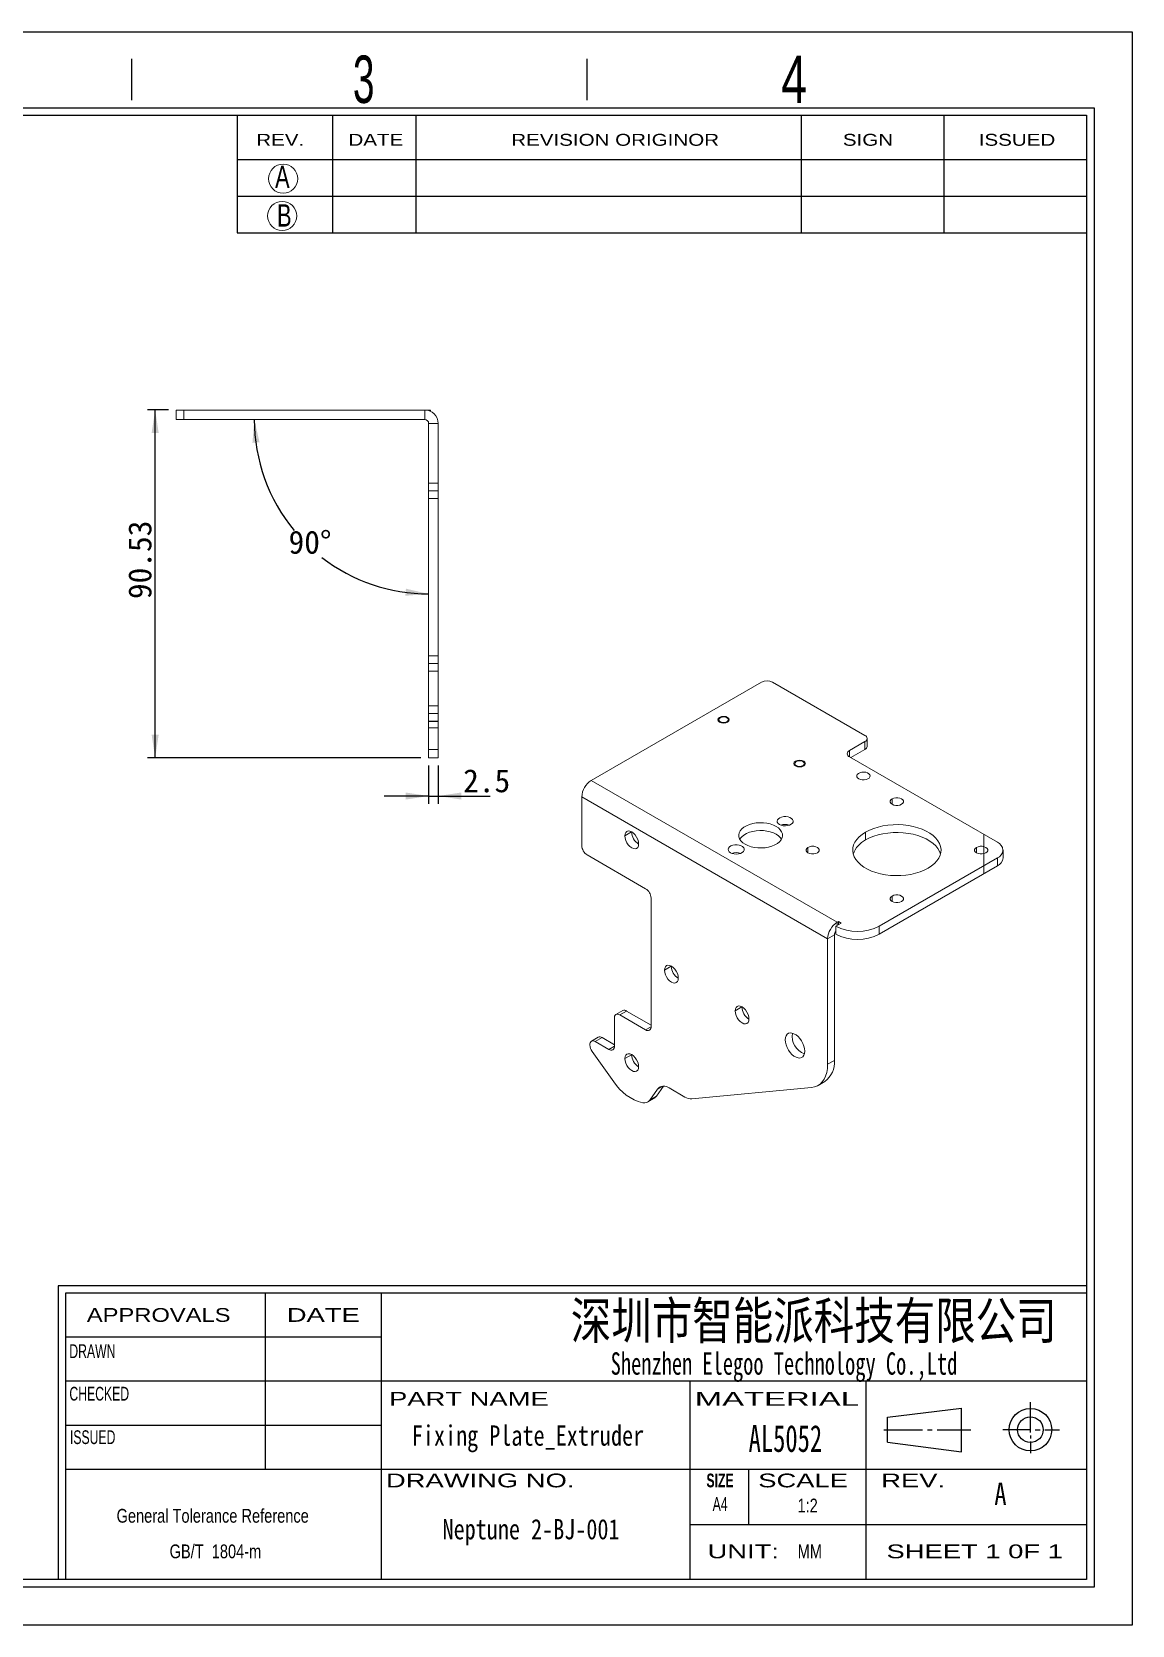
# Model space of a CAD drawing. Header units: millimetres. Extents: x 2 to 295, y 1 to 209.
# Drawn here: x 151.9 to 295.1, y 1.3 to 208.7 of the extents above; entities that cross this region are included whole.
import ezdxf

# ---------------------------------------------------------------- set-up
doc = ezdxf.new("R2010")
doc.units = ezdxf.units.MM
doc.linetypes.add('CENTER', pattern=[10.16, 6.35, -1.27, 1.27, -1.27])
doc.linetypes.add('CENTERX2', pattern=[20.32, 12.7, -2.54, 2.54, -2.54])
doc.layers.add('DIM', color=5, linetype='Continuous')
doc.layers.add('SLD-0', color=179, linetype='Continuous')
doc.layers.add('中心线', color=1, linetype='CENTER', lineweight=15)
doc.styles.add('SLDTEXTSTYLE0', font='SIMSUN.TTC', dxfattribs={"width": 0.67})
doc.styles.add('SLDTEXTSTYLE1', font='ARIAL.TTF', dxfattribs={"width": 0.7584})
doc.styles.add('SLDTEXTSTYLE10', font='ARIAL.TTF', dxfattribs={"width": 1.2324})
doc.styles.add('SLDTEXTSTYLE11', font='ARIAL.TTF', dxfattribs={"width": 1.7064})
doc.styles.add('SLDTEXTSTYLE12', font='SIMSUN.TTC', dxfattribs={"width": 0.8, "bigfont": 'bigfont'})
doc.styles.add('SLDTEXTSTYLE13', font='SIMKAI.TTF', dxfattribs={"width": 0.67})
doc.styles.add('SLDTEXTSTYLE14', font='SIMSUN.TTC')
doc.styles.add('SLDTEXTSTYLE2', font='SIMSUN.TTC', dxfattribs={"width": 0.8})
doc.styles.add('SLDTEXTSTYLE4', font='SIMSUN.TTC', dxfattribs={"width": 0.8})
doc.styles.add('SLDTEXTSTYLE5', font='ARIAL.TTF', dxfattribs={"width": 0.63516})
doc.styles.add('SLDTEXTSTYLE6', font='GOTHIC.TTF', dxfattribs={"width": 0.7304})
doc.styles.add('SLDTEXTSTYLE7', font='GOTHIC.TTF', dxfattribs={"width": 0.61171})
doc.styles.add('SLDTEXTSTYLE8', font='ARIALBD.TTF', dxfattribs={"width": 0.63516})
doc.styles.add('SLDTEXTSTYLE9', font='ARIAL.TTF', dxfattribs={"width": 1.422})
doc.dimstyles.new('SLDDIMSTYLE0', dxfattribs={"dimtxt": 3, "dimasz": 3.5, "dimexe": 0, "dimexo": 0.0625, "dimgap": 0.75, "dimtad": 2, "dimlfac": 2, "dimrnd": 1e-09, "dimzin": 12, "dimdsep": 46, "dimtxsty": 'SLDTEXTSTYLE0', "dimsah": 1, "dimcen": 0.09, "dimadec": 0, "dimazin": 3, "dimtfac": 1, "dimtofl": 0, "dimtmove": 0, "dimatfit": 3, "dimfxl": 0, "dimfrac": 2, "dimtolj": 1, "dimtzin": 12, "dimarcsym": 0})
doc.dimstyles.new('SLDDIMSTYLE3', dxfattribs={"dimtxt": 3, "dimasz": 3.5, "dimexe": 0, "dimexo": 0.0625, "dimgap": 0.75, "dimtad": 2, "dimlfac": 2, "dimrnd": 1e-09, "dimzin": 12, "dimdsep": 46, "dimtxsty": 'SLDTEXTSTYLE0', "dimsah": 1, "dimcen": 0.09, "dimadec": 0, "dimazin": 3, "dimtfac": 1, "dimtmove": 0, "dimatfit": 0, "dimfxl": 0, "dimfrac": 2, "dimtolj": 1, "dimtzin": 12, "dimarcsym": 0})
doc.dimstyles.new('SLDDIMSTYLE7', dxfattribs={"dimtxt": 3, "dimasz": 3.5, "dimexe": 0, "dimexo": 0.0625, "dimgap": 0.75, "dimtad": 0, "dimtih": 1, "dimtoh": 1, "dimdec": 4, "dimlfac": 2, "dimzin": 12, "dimdsep": 46, "dimtxsty": 'SLDTEXTSTYLE0', "dimsah": 1, "dimcen": 0.09, "dimadec": 1, "dimazin": 3, "dimtfac": 1, "dimtdec": 1, "dimtofl": 0, "dimtmove": 0, "dimatfit": 3, "dimfxl": 0, "dimfrac": 2, "dimtolj": 1, "dimtzin": 12, "dimarcsym": 0})

# ---------------------------------------------------------------- blocks, each defined once
blk = doc.blocks.new('SW_NOTE_2')
at = {"layer": 'SLD-0', "color": 0, "char_height": 1.7927, "attachment_point": 2, "style": 'SLDTEXTSTYLE1'}
for s, insert in [('General Tolerance Reference ', (13.02, 2.31)), (' GB/T  1804-m', (13.11, -2.32))]:
    blk.add_mtext(s, dxfattribs=dict(at, insert=insert))
blk = doc.blocks.new('_D_22')
at = {"layer": 'DIM'}
for p, q in [((169.71, 159.46), (166.97, 159.46)), ((167.97, 114.19), (167.97, 159.46)), ((202.56, 114.19), (166.97, 114.19))]:
    blk.add_line(p, q, dxfattribs=at)
for points in [[(167.97, 159.46), (167.51, 156.46), (168.43, 156.46)], [(167.97, 114.19), (168.43, 117.19), (167.51, 117.19)]]:
    blk.add_solid(points, dxfattribs=at)
at = {"layer": 'DIM', "insert": (164.48, 134.85), "char_height": 3, "attachment_point": 1, "rotation": 90, "style": 'SLDTEXTSTYLE14'}
blk.add_mtext('90.53', dxfattribs=at)
blk = doc.blocks.new('_D_23')
at = {"layer": 'DIM'}
for p, q in [((203.56, 113.19), (203.56, 108.21)), ((204.81, 113.19), (204.81, 108.21)), ((203.56, 109.21), (197.79, 109.21)), ((203.56, 109.21), (204.81, 109.21)), ((204.81, 109.21), (211.55, 109.21))]:
    blk.add_line(p, q, dxfattribs=at)
for points in [[(203.56, 109.21), (200.56, 109.67), (200.56, 108.75)], [(204.81, 109.21), (207.81, 108.75), (207.81, 109.67)]]:
    blk.add_solid(points, dxfattribs=at)
at = {"layer": 'DIM', "insert": (208.05, 112.7), "char_height": 3, "attachment_point": 1, "style": 'SLDTEXTSTYLE14'}
blk.add_mtext('2.5', dxfattribs=at)
blk = doc.blocks.new('_D_24')
at = {"layer": 'DIM', "color": 5}
for start, end in [(180, 219.5479), (232.2394, 270)]:
    blk.add_arc((203.56, 158.21), 22.69, start, end, dxfattribs=at)
for points in [[(180.87, 158.21), (180.63, 155.18), (181.56, 155.25)], [(203.56, 135.51), (200.6, 136.2), (200.53, 135.28)]]:
    blk.add_solid(points, dxfattribs=at)
at = {"layer": 'DIM', "color": 5, "insert": (185.33, 143.75), "char_height": 3, "attachment_point": 1, "style": 'SLDTEXTSTYLE14'}
blk.add_mtext('90°', dxfattribs=at)

msp = doc.modelspace()

# ---------------------------------------------------------------- linework, layer by layer
at = {"color": 7, "linetype": 'Continuous', "lineweight": 15}
for p, q in [((170.710229, 159.455137), (171.710231, 159.455137)), ((170.710229, 158.205136), (170.710229, 159.455137)), ((170.710229, 158.205136), (171.710231, 158.205136)), ((171.710231, 158.205136), (171.710231, 159.455137)), ((203.060229, 159.455137), (171.710231, 159.455137)), ((203.060229, 158.205136), (171.710231, 158.205136)), ((203.060229, 158.205136), (203.060229, 159.455137)), ((203.810229, 159.455137), (203.060229, 159.455137)), ((203.560229, 157.705137), (204.810229, 157.705137)), ((203.560229, 149.94192), (203.560229, 157.705137)), ((203.810229, 159.286275), (203.810229, 159.455137)), ((204.810229, 149.94192), (204.810229, 157.705137)), ((203.560229, 149.94192), (204.810229, 149.94192)), ((203.560229, 149.94192), (203.560229, 148.941921)), ((204.810229, 149.94192), (204.810229, 148.941921)), ((203.560229, 148.941921), (204.810229, 148.941921)), ((203.560229, 148.941921), (203.560229, 147.941921)), ((203.560229, 147.941921), (204.810229, 147.941921)), ((203.560229, 127.44192), (203.560229, 147.941921)), ((204.810229, 148.941921), (204.810229, 147.941921)), ((204.810229, 127.44192), (204.810229, 147.941921)), ((203.560229, 127.44192), (204.810229, 127.44192)), ((203.560229, 127.44192), (203.560229, 126.44192)), ((204.810229, 127.44192), (204.810229, 126.44192)), ((203.560229, 126.44192), (204.810229, 126.44192)), ((203.560229, 126.44192), (203.560229, 125.441921)), ((203.560229, 125.441921), (204.810229, 125.441921)), ((203.560229, 120.94192), (203.560229, 125.441921)), ((204.810229, 126.44192), (204.810229, 125.441921)), ((204.810229, 120.94192), (204.810229, 125.441921)), ((224.720504, 111.247431), (246.888301, 124.044627)), ((260.323331, 117.105159), (248.302516, 124.044628)), ((203.560229, 120.94192), (204.810229, 120.94192)), ((203.560229, 120.94192), (203.560229, 119.94192)), ((204.810229, 120.94192), (204.810229, 119.94192)), ((203.560229, 119.94192), (204.810229, 119.94192)), ((203.560229, 119.94192), (203.560229, 118.941919)), ((203.560229, 118.941919), (204.810229, 118.941919)), ((203.560229, 118.90513), (203.560229, 118.941919)), ((203.560229, 118.90513), (204.810229, 118.90513)), ((203.560229, 118.90513), (203.560229, 118.089381)), ((204.810229, 119.94192), (204.810229, 118.941919)), ((204.810229, 118.90513), (204.810229, 118.941919)), ((204.810229, 118.90513), (204.810229, 118.089381)), ((203.560229, 118.089381), (204.810229, 118.089381)), ((203.560229, 118.089381), (203.560229, 115.251364)), ((204.810229, 118.089381), (204.810229, 115.251364)), ((258.308075, 115.125369), (260.323329, 116.28875)), ((260.323329, 115.268074), (260.323329, 116.28875)), ((260.616224, 115.676279), (260.616224, 116.696955)), ((203.560229, 115.251364), (204.810229, 115.251364)), ((203.560229, 115.251364), (203.560229, 114.191921)), ((203.560229, 114.191921), (204.810229, 114.191921)), ((204.810229, 115.251364), (204.810229, 114.191921)), ((258.308075, 114.30896), (258.308075, 115.125369)), ((277.576736, 103.185401), (258.308077, 114.308961)), ((258.484997, 114.206827), (260.323329, 115.268074)), ((224.720504, 111.247431), (256.717086, 92.776198)), ((255.479649, 90.632895), (223.483068, 109.104128)), ((223.483068, 102.765144), (223.483068, 109.104128)), ((263.876541, 108.134874), (263.876541, 108.849232)), ((229.970772, 104.531357), (229.086889, 104.021102)), ((260.429399, 103.491387), (260.429399, 104.512064)), ((252.916387, 101.807712), (252.916387, 102.52207)), ((274.836696, 101.807711), (274.836696, 102.522069)), ((278.308969, 101.144215), (278.308969, 102.164892)), ((231.791573, 97.152206), (224.190174, 101.5404)), ((262.197164, 92.265942), (277.576736, 101.14438)), ((262.197164, 91.245265), (277.576736, 100.123703)), ((277.576736, 100.123703), (277.576736, 101.14438)), ((232.498679, 79.188374), (232.498679, 95.927461)), ((263.876542, 95.480549), (263.876542, 96.194907)), ((256.540309, 92.265942), (257.247416, 92.674146)), ((256.540309, 91.245266), (256.540309, 92.265942)), ((256.893862, 92.878249), (256.717086, 92.776198)), ((256.717086, 92.367994), (256.717086, 92.776198)), ((257.247416, 92.674146), (256.893862, 92.878249)), ((256.893862, 92.470044), (256.893862, 92.878249)), ((262.197164, 91.245265), (262.197164, 92.265942)), ((256.363532, 91.14315), (255.479649, 90.632895)), ((255.479649, 74.291286), (255.479649, 90.632895)), ((256.363532, 74.801541), (256.363532, 91.14315)), ((235.132652, 87.057868), (234.248769, 86.547613)), ((228.816739, 81.27877), (227.932856, 80.768515)), ((229.316698, 81.229262), (228.432815, 80.719007)), ((229.316698, 81.229262), (232.498679, 79.392343)), ((244.32504, 81.751215), (243.441156, 81.24096)), ((227.725708, 76.636236), (227.725708, 80.310671)), ((228.432815, 80.719007), (231.791573, 78.780037)), ((232.498679, 79.188241), (231.791573, 78.780037)), ((224.543728, 76.810033), (224.543728, 76.840073)), ((225.634759, 77.808172), (224.750875, 77.297918)), ((226.134718, 77.758664), (225.250835, 77.248409)), ((225.250835, 77.248409), (227.018602, 76.227899)), ((226.134718, 77.758664), (227.725708, 76.840205)), ((224.84184, 75.971844), (227.672086, 72.020621)), ((227.725708, 76.636103), (227.018602, 76.227899)), ((229.970772, 75.544157), (229.086889, 75.033903)), ((256.363532, 74.801541), (255.479649, 74.291286)), ((232.340763, 69.641102), (233.348056, 71.0743)), ((233.224646, 70.151357), (234.138046, 71.450961)), ((233.995352, 71.447976), (233.348056, 71.0743)), ((234.878987, 71.211189), (236.916913, 70.03472)), ((237.806148, 69.798447), (253.371171, 71.27421)), ((254.236765, 71.544217), (255.120648, 72.054472)), ((232.05973, 69.380444), (232.943613, 69.890699)), ((233.224646, 70.151357), (232.340763, 69.641102))]:
    msp.add_line(p, q, dxfattribs=at)
at = {"color": 7, "linetype": 'Continuous', "lineweight": 0, "flags": 128}
for points in [[(241.408224, 118.840026), (241.245645, 118.98049), (241.188554, 119.146179), (241.245645, 119.311868), (241.408224, 119.452332), (241.651542, 119.546187), (241.938554, 119.579145), (242.225567, 119.546187), (242.468884, 119.452332), (242.631464, 119.311868), (242.688554, 119.146179), (242.631464, 118.98049), (242.468884, 118.840026), (242.225567, 118.746171), (241.938554, 118.713213), (241.651542, 118.746171), (241.408224, 118.840026)], [(251.307719, 113.125169), (251.14514, 113.265633), (251.088049, 113.431322), (251.14514, 113.597011), (251.307719, 113.737475), (251.551037, 113.83133), (251.838049, 113.864288), (252.125062, 113.83133), (252.368379, 113.737475), (252.530959, 113.597011), (252.588049, 113.431322), (252.530959, 113.265633), (252.368379, 113.125169), (252.125062, 113.031314), (251.838049, 112.998356), (251.551037, 113.031314), (251.307719, 113.125169)]]:
    msp.add_lwpolyline(points, dxfattribs=at)
at = {"color": 7, "linetype": 'Continuous', "lineweight": 15, "flags": 128}
for points in [[(242.380497, 119.401307), (242.191006, 119.476242), (241.96742, 119.5066), (241.739934, 119.48828), (241.539276, 119.423759), (241.392541, 119.321749), (241.319547, 119.196027), (241.330156, 119.063573), (241.422931, 118.942275), (241.585344, 118.848516), (241.795461, 118.794959), (242.024901, 118.788834), (242.242683, 118.830973), (242.419389, 118.915681), (242.531154, 119.031519), (242.562888, 119.162843), (242.510302, 119.291917), (242.380497, 119.401307)], [(251.396106, 113.176195), (251.5856, 113.101261), (251.809186, 113.070904), (252.036668, 113.089222), (252.23733, 113.153744), (252.384064, 113.255754), (252.457056, 113.381475), (252.446447, 113.513929), (252.353673, 113.635226), (252.191259, 113.728986), (251.981143, 113.782543), (251.751702, 113.788668), (251.533922, 113.74653), (251.357216, 113.661823), (251.245448, 113.545983), (251.213718, 113.41466), (251.266304, 113.285587), (251.396106, 113.176195)], [(259.527835, 111.461739), (259.737694, 111.372326), (259.983881, 111.322596), (260.244523, 111.316966), (260.496458, 111.355937), (260.717305, 111.436044), (260.887437, 111.550174), (260.991738, 111.68818), (261.020943, 111.837804), (260.97245, 111.985749), (260.850579, 112.118872), (260.666148, 112.225341), (260.435547, 112.295697), (260.179272, 112.32369), (259.920086, 112.306831), (259.681026, 112.24662), (259.483328, 112.148404), (259.344561, 112.020913), (259.277056, 111.875473), (259.286808, 111.725008), (259.372954, 111.582886), (259.527835, 111.461739)], [(265.113977, 108.134875), (264.892502, 108.041982), (264.632141, 107.993146), (264.358382, 107.993146), (264.098018, 108.041982), (263.876541, 108.134875), (263.715629, 108.26273), (263.631034, 108.413035), (263.631034, 108.571073), (263.715629, 108.721376), (263.876541, 108.849232)], [(263.876541, 108.849232), (264.09802, 108.942125), (264.358381, 108.990961), (264.63214, 108.990961), (264.892504, 108.942125), (265.113977, 108.849232), (265.274893, 108.721377), (265.359488, 108.571072), (265.359488, 108.413034), (265.274893, 108.262731), (265.113977, 108.134875)], [(249.204075, 105.501959), (249.431924, 105.402214), (249.697935, 105.341656), (249.982387, 105.324775), (250.264179, 105.352823), (250.522413, 105.42372), (250.737938, 105.532207), (250.894766, 105.670241), (250.981271, 105.827582), (250.991035, 105.992561), (250.923331, 106.152942), (250.783184, 106.296833), (250.580987, 106.413559), (250.331735, 106.494463), (250.053917, 106.533548), (249.768133, 106.527911), (249.49558, 106.477974), (249.256475, 106.387438), (249.068547, 106.263019), (248.945738, 106.113943), (248.897152, 105.951268), (248.926392, 105.787058), (249.031296, 105.633492), (249.204075, 105.501959)], [(229.086889, 104.021102), (229.117609, 104.272821), (229.207675, 104.471918), (229.35095, 104.604825), (229.537669, 104.662482), (229.755109, 104.640962), (229.98845, 104.541731), (230.221791, 104.371552), (230.43923, 104.142022), (230.62595, 103.868783), (230.769225, 103.570455), (230.859292, 103.267369), (230.890011, 102.980182)], [(230.890011, 102.980182), (230.859292, 102.728461), (230.769225, 102.529364), (230.62595, 102.39646), (230.43923, 102.338801), (230.221791, 102.360321), (229.98845, 102.459552), (229.755109, 102.629731), (229.537669, 102.859261), (229.35095, 103.132501), (229.207675, 103.430828), (229.117609, 103.733913), (229.086889, 104.021102)], [(244.749304, 102.930274), (245.10849, 102.754654), (245.512848, 102.61556), (245.95135, 102.516783), (246.412034, 102.46102), (246.882333, 102.44979), (247.349422, 102.483401), (247.800556, 102.560936), (248.22343, 102.68028), (248.606511, 102.838176), (248.939347, 103.030319), (249.212862, 103.251466), (249.419593, 103.495586), (249.553901, 103.75602), (249.612123, 104.025664), (249.592672, 104.297163), (249.496077, 104.56311), (249.324972, 104.816252), (249.084028, 105.049683), (248.779812, 105.257037), (248.420627, 105.432656), (248.016268, 105.571751), (247.577767, 105.670527), (247.117082, 105.726291), (246.646781, 105.73752), (246.179694, 105.703908), (245.728561, 105.626374), (245.305686, 105.507031), (244.922605, 105.349134), (244.589769, 105.156992), (244.316254, 104.935844), (244.109524, 104.691724), (243.975215, 104.431289), (243.916992, 104.161646), (243.936444, 103.890147), (244.03304, 103.6242), (244.204143, 103.371059), (244.445089, 103.137627), (244.749304, 102.930274)], [(249.473985, 103.583316), (249.324972, 103.795576), (249.084028, 104.029007), (248.779812, 104.23636), (248.420627, 104.41198), (248.016268, 104.551075), (247.577767, 104.64985), (247.117082, 104.705614), (246.646781, 104.716843), (246.179694, 104.683231), (245.728561, 104.605697), (245.305686, 104.486354), (244.922605, 104.328458), (244.589769, 104.136316), (244.316254, 103.915168), (244.109524, 103.671047), (244.055131, 103.583316)], [(268.561125, 99.817718), (268.061616, 99.561098), (267.513876, 99.33969), (266.925317, 99.156489), (266.303894, 99.013971), (265.658012, 98.914064), (264.996406, 98.858118), (264.328023, 98.846891), (263.661903, 98.880534), (263.00705, 98.958593), (262.372325, 99.080011), (261.766307, 99.243147), (261.197196, 99.445794), (260.672683, 99.685213), (260.199867, 99.958164), (259.785137, 100.260958), (259.434103, 100.589499), (259.151513, 100.939346), (258.941188, 101.305765), (258.805972, 101.683803), (258.747693, 102.068346), (258.767141, 102.454196), (258.864053, 102.836132), (259.037116, 103.208992), (259.283991, 103.567732), (259.601339, 103.9075), (259.984871, 104.223704), (260.429399, 104.512064)], [(260.429399, 104.512064), (260.928907, 104.768685), (261.476645, 104.990091), (262.065205, 105.173293), (262.686628, 105.315811), (263.33251, 105.415718), (263.994116, 105.471664), (264.662499, 105.482891), (265.328619, 105.449248), (265.983471, 105.371188), (266.618197, 105.249771), (267.224213, 105.086634), (267.793325, 104.883987), (268.317837, 104.644568), (268.790654, 104.371617), (269.205384, 104.068823), (269.556417, 103.740282), (269.839009, 103.390436), (270.049333, 103.024016), (270.18455, 102.645978), (270.242829, 102.261435), (270.223381, 101.875586), (270.126469, 101.493649), (269.953406, 101.120789), (269.706531, 100.762049), (269.389181, 100.422281), (269.005653, 100.106079), (268.561125, 99.817718)], [(260.429399, 103.491387), (260.928907, 103.748008), (261.476645, 103.969414), (262.065205, 104.152616), (262.686628, 104.295134), (263.33251, 104.395042), (263.994116, 104.450987), (264.662499, 104.462214), (265.328619, 104.428571), (265.983471, 104.350512), (266.618197, 104.229094), (267.224213, 104.065958), (267.793325, 103.86331), (268.317837, 103.623892), (268.790654, 103.350941), (269.205384, 103.048146), (269.556417, 102.719605), (269.839009, 102.369759), (270.049333, 102.00334), (270.176898, 101.654552)], [(242.840115, 101.828122), (243.067962, 101.728377), (243.333974, 101.667819), (243.618426, 101.650938), (243.900217, 101.678986), (244.158452, 101.749884), (244.373977, 101.858371), (244.530805, 101.996405), (244.61731, 102.153745), (244.627073, 102.318724), (244.55937, 102.479106), (244.419223, 102.622996), (244.217026, 102.739722), (243.967775, 102.820627), (243.689955, 102.859711), (243.404173, 102.854075), (243.131619, 102.804137), (242.892514, 102.713601), (242.704586, 102.589183), (242.581776, 102.440106), (242.533191, 102.277431), (242.562432, 102.113222), (242.667334, 101.959655), (242.840115, 101.828122)], [(254.153824, 101.807713), (253.932347, 101.714819), (253.671986, 101.665983), (253.398226, 101.665982), (253.137865, 101.71482), (252.916387, 101.807713), (252.755476, 101.935568), (252.670878, 102.085871), (252.670879, 102.24391), (252.755474, 102.394213), (252.916387, 102.52207)], [(252.916387, 102.52207), (253.137863, 102.614962), (253.398226, 102.663798), (253.671985, 102.663798), (253.932347, 102.614962), (254.153824, 102.52207), (254.314736, 102.394213), (254.399333, 102.243909), (254.399333, 102.085871), (254.314736, 101.935568), (254.153824, 101.807713)], [(276.074132, 101.807712), (275.852656, 101.71482), (275.592296, 101.665983), (275.318537, 101.665983), (275.058172, 101.71482), (274.836696, 101.807712), (274.675784, 101.935568), (274.59119, 102.085871), (274.59119, 102.243909), (274.675784, 102.394213), (274.836696, 102.522069)], [(274.836696, 102.522069), (275.058175, 102.614963), (275.318537, 102.663798), (275.592296, 102.663798), (275.852659, 102.614963), (276.074132, 102.522069), (276.235046, 102.394215), (276.319643, 102.243909), (276.319643, 102.085871), (276.235046, 101.935569), (276.074132, 101.807712)], [(265.113979, 95.48055), (264.892501, 95.387657), (264.632141, 95.33882), (264.358381, 95.33882), (264.098018, 95.387658), (263.876542, 95.48055), (263.715631, 95.608406), (263.631034, 95.758708), (263.631035, 95.916747), (263.715629, 96.067051), (263.876542, 96.194907)], [(263.876542, 96.194907), (264.098018, 96.287799), (264.358382, 96.336635), (264.632141, 96.336635), (264.892502, 96.287799), (265.113979, 96.194907), (265.27489, 96.067051), (265.359488, 95.916747), (265.359488, 95.758709), (265.27489, 95.608406), (265.113979, 95.48055)], [(234.248769, 86.547613), (234.279489, 86.799332), (234.369555, 86.998429), (234.512829, 87.131335), (234.699549, 87.188993), (234.916989, 87.167473), (235.150329, 87.068242), (235.383671, 86.898063), (235.60111, 86.668532), (235.78783, 86.395293), (235.931104, 86.096966), (236.021171, 85.79388), (236.051891, 85.506692)], [(236.051891, 85.506692), (236.021171, 85.254973), (235.931104, 85.055876), (235.78783, 84.92297), (235.60111, 84.865312), (235.383671, 84.886832), (235.150329, 84.986063), (234.916989, 85.156242), (234.699549, 85.385773), (234.512829, 85.659012), (234.369555, 85.957339), (234.279489, 86.260425), (234.248769, 86.547613)], [(243.441156, 81.24096), (243.471876, 81.49268), (243.561943, 81.691776), (243.705218, 81.824682), (243.891937, 81.88234), (244.109376, 81.86082), (244.342718, 81.761589), (244.576059, 81.59141), (244.793499, 81.36188), (244.980217, 81.088641), (245.123493, 80.790313), (245.213559, 80.487228), (245.244279, 80.20004)], [(245.244279, 80.20004), (245.213559, 79.94832), (245.123493, 79.749223), (244.980217, 79.616318), (244.793499, 79.55866), (244.576059, 79.580179), (244.342718, 79.67941), (244.109376, 79.84959), (243.891937, 80.07912), (243.705218, 80.352359), (243.561943, 80.650687), (243.471876, 80.953772), (243.441156, 81.24096)], [(252.5098, 76.005743), (252.481989, 76.327382), (252.399763, 76.667077), (252.266718, 77.009983), (252.088674, 77.341109), (251.873404, 77.645988), (251.630322, 77.911293), (251.370052, 78.125428), (251.103966, 78.279036), (250.843693, 78.365404), (250.600614, 78.380754), (250.385344, 78.324421), (250.2073, 78.19886), (250.074255, 78.009564), (249.992029, 77.764805), (249.964218, 77.475277), (249.992029, 77.153639), (250.074255, 76.813943), (250.2073, 76.471038), (250.385344, 76.139912), (250.600614, 75.835032), (250.843693, 75.569729), (251.103966, 75.355593), (251.370052, 75.201984), (251.630322, 75.115618), (251.873404, 75.100266), (252.088674, 75.1566), (252.266718, 75.282161), (252.399763, 75.471456), (252.481989, 75.716216), (252.5098, 76.005743)], [(229.086889, 75.033903), (229.117609, 75.285623), (229.207675, 75.48472), (229.35095, 75.617625), (229.537669, 75.675283), (229.755109, 75.653764), (229.98845, 75.554533), (230.221791, 75.384354), (230.43923, 75.154823), (230.62595, 74.881583), (230.769225, 74.583256), (230.859292, 74.280171), (230.890011, 73.992982)], [(230.890011, 73.992982), (230.859292, 73.741263), (230.769225, 73.542166), (230.62595, 73.40926), (230.43923, 73.351603), (230.221791, 73.373122), (229.98845, 73.472353), (229.755109, 73.642532), (229.537669, 73.872063), (229.35095, 74.145302), (229.207675, 74.44363), (229.117609, 74.746715), (229.086889, 75.033903)], [(253.371171, 71.27421), (253.78111, 71.351151), (254.156873, 71.500489), (254.493413, 71.720217), (254.78621, 72.007382), (255.031328, 72.35813), (255.225477, 72.767746), (255.366047, 73.23073), (255.451152, 73.740861), (255.479649, 74.291286)]]:
    msp.add_lwpolyline(points, dxfattribs=at)
at = {"color": 7, "linetype": 'Continuous', "lineweight": 15}
for centre, radius, start, end in [((203.060229, 157.705136), 1.75, 0, 90), ((203.060229, 157.705136), 0.5, 0, 90), ((247.595409, 122.67992), 1.53702, 62.60963145, 117.39043594), ((260.168404, 116.696955), 0.436615, 290.78320004, 69.21661509), ((258.463003, 114.717165), 0.436615, 110.78352804, 249.21665683), ((260.115765, 115.726186), 0.502941, 294.37464678, 354.30513017), ((226.169697, 108.981871), 2.689409, 122.60549183, 177.39450803), ((231.89868, 104.604404), 1.929291, 182.16985522, 238.47248618), ((249.946538, 103.829662), 1.688466, 70.393983, 109.606017), ((225.018281, 102.835004), 1.536802, 182.6054576, 237.39456758), ((243.582578, 100.155826), 1.688466, 70.393983, 109.606017), ((261.835359, 100.625555), 3.192134, 116.13229872, 161.19464795), ((277.178597, 102.16489), 1.095425, 291.31261286, 68.68738714), ((277.089531, 101.246231), 1.223698, 293.46205866, 355.21791355), ((230.963461, 95.857599), 1.536807, 2.60551533, 57.39448482), ((258.166278, 90.510637), 2.689409, 122.60549183, 177.39450803), ((257.131479, 91.107299), 0.768783, 140.26139173, 177.32718026), ((259.368737, 97.697319), 6.123712, 242.49143534, 297.50855696), ((259.368737, 96.676642), 6.123712, 242.49143534, 297.50855696), ((237.060557, 87.130914), 1.929288, 182.1698333, 238.4725146), ((229.023779, 80.820383), 0.502975, 54.38225309, 114.30728266), ((246.252946, 81.824262), 1.92929, 182.16986419, 238.47250741), ((228.156782, 80.380598), 0.436709, 50.79663964, 189.2140197), ((232.067605, 79.118447), 0.436709, 230.79678415, 9.2139676), ((224.974802, 76.91), 0.436709, 50.79672162, 189.21404169), ((226.050925, 76.873978), 1.508553, 182.42939136, 216.72769918), ((225.841798, 77.349782), 0.502978, 54.38248697, 114.307051), ((253.338454, 77.953649), 2.476008, 170.70256173, 249.29204308), ((227.294634, 76.566309), 0.436709, 230.79678949, 9.21400847), ((231.898678, 75.617205), 1.929289, 182.16987513, 238.4725146), ((253.286419, 74.539051), 3.088288, 306.43642803, 4.87576488), ((233.00469, 75.373134), 6.29889, 212.15684541, 255.37682936), ((234.183518, 70.35992), 1.099243, 50.75190606, 139.46717854), ((231.6006, 70.166927), 0.907928, 258.1700113, 324.60932654), ((232.507039, 70.64323), 0.87, 300.1198185, 325.57193931), ((237.736108, 71.326343), 1.529501, 237.61559922, 272.62462683)]:
    msp.add_arc(centre, radius, start, end, dxfattribs=at)
at = {"layer": 'SLD-0'}
for p, q in [((1.812043, 208.673741), (295.106559, 208.673741)), ((295.106559, 208.673741), (295.106559, 1.29378)), ((12.674821, 197.810981), (289.181417, 197.810981)), ((252.017419, 197.810981), (252.017419, 182.51367)), ((270.599418, 197.810981), (270.599418, 182.51367)), ((289.181417, 197.810981), (289.181417, 7.218922)), ((289.181417, 7.218922), (12.674821, 7.218922)), ((295.106559, 1.29378), (1.812043, 1.29378))]:
    msp.add_line(p, q, dxfattribs=at)
at = {"layer": 'SLD-0', "color": 6, "linetype": 'Continuous'}
for p, q in [((164.952456, 199.786029), (164.952456, 205.169493)), ((224.203874, 199.786029), (224.203874, 205.169493)), ((11.687298, 198.798505), (290.168941, 198.798505)), ((290.168941, 198.798505), (290.168941, 6.231398)), ((290.168941, 6.231398), (11.687298, 6.231398))]:
    msp.add_line(p, q, dxfattribs=at)
at = {"layer": 'SLD-0', "color": 179, "linetype": 'Continuous'}
for p, q in [((178.658812, 197.810981), (178.658812, 182.51367)), ((191.050193, 197.810981), (191.050193, 182.51367)), ((201.886311, 197.810981), (201.886311, 182.51367)), ((178.658812, 192.07449), (289.181417, 192.07449)), ((178.658812, 187.29408), (289.181417, 187.29408)), ((178.658812, 182.51367), (289.181417, 182.51367)), ((289.181417, 45.4622), (155.329943, 45.4622)), ((155.329943, 45.4622), (155.329943, 7.218922)), ((289.181417, 44.506118), (156.286025, 44.506118)), ((156.286025, 44.506118), (156.286025, 7.218922)), ((182.280757, 44.506118), (182.280757, 21.560151)), ((197.397549, 44.506118), (197.397549, 7.218922)), ((197.397549, 38.769627), (156.286025, 38.769627)), ((289.181417, 33.033135), (156.286025, 33.033135)), ((237.552991, 33.033135), (237.552991, 7.218922)), ((260.498958, 7.218922), (260.498958, 33.033135)), ((263.255197, 28.353835), (272.887949, 29.53819)), ((272.887949, 23.846065), (272.887949, 29.53819)), ((281.869323, 26.349536), (281.869323, 30.316329)), ((197.397549, 27.296643), (156.286025, 27.296643)), ((263.255197, 25.106425), (263.255197, 28.353835)), ((262.785614, 26.732777), (267.830118, 26.732777)), ((263.255197, 25.106425), (272.887949, 23.846065)), ((268.460681, 26.732777), (269.091244, 26.732777)), ((269.721807, 26.732777), (274.135748, 26.732777)), ((281.869323, 26.732777), (278.268384, 26.732777)), ((281.869323, 25.966294), (281.869323, 25.583053)), ((281.869323, 25.199812), (281.869323, 23.666846)), ((282.499886, 26.732777), (283.130449, 26.732777)), ((283.761012, 26.732777), (285.652701, 26.732777)), ((289.181417, 21.560151), (156.286025, 21.560151)), ((245.201647, 21.560151), (245.201647, 14.389537)), ((237.552991, 14.389537), (289.181417, 14.389537))]:
    msp.add_line(p, q, dxfattribs=at)
at = {"layer": 'SLD-0', "lineweight": 0}
for centre in [(184.622113, 189.563564), (184.499362, 184.714905)]:
    msp.add_circle(centre, 1.89438, dxfattribs=at)
at = {"layer": 'SLD-0', "color": 179, "linetype": 'Continuous'}
for radius in [2.771446, 1.668958]:
    msp.add_circle((281.869323, 26.732777), radius, dxfattribs=at)
at = {"layer": '中心线', "linetype": 'CENTERX2', "lineweight": 0}
msp.add_line((275.808969, 99.144214), (275.808969, 104.16489), dxfattribs=at)

# ---------------------------------------------------------------- block references
at = {"layer": 'SLD-0', "color": 179}
msp.add_blockref('SW_NOTE_2', (162.437883, 14.110869), dxfattribs=at)

# ---------------------------------------------------------------- texts
at = {"color": 7, "linetype": 'Continuous', "lineweight": 0, "insert": (245.198, 27.339633), "char_height": 3.5, "attachment_point": 1, "style": 'SLDTEXTSTYLE0'}
msp.add_mtext('AL5052', dxfattribs=at)
at = {"layer": 'SLD-0'}
for s, insert, char_height, attachment_point, style in [('3', (193.70665, 205.593142), 6.172023, 1, 'SLDTEXTSTYLE7'), ('4', (249.440535, 205.586949), 6.172023, 1, 'SLDTEXTSTYLE6'), ('A', (183.577843, 191.252153), 2.903437, 1, 'SLDTEXTSTYLE6'), ('B', (183.831894, 186.237153), 2.903437, 1, 'SLDTEXTSTYLE6'), ('\\M+1905B圳\\M+18E73\\M+19271\\M+1945C\\M+19468\\M+189C8\\M+18B5A\\M+1974C\\M+18CC0\\M+18CF6\\M+18E69', (253.675641, 43.337353), 4.82808041, 2, 'SLDTEXTSTYLE12'), ('Fixing Plate_Extruder', (216.486978, 27.298381), 2.64583333, 2, 'SLDTEXTSTYLE2'), ('A', (277.178351, 19.853707), 2.910417, 1, 'SLDTEXTSTYLE4'), ('Neptune 2-BJ-001', (216.885078, 15.104043), 2.64583333, 2, 'SLDTEXTSTYLE2')]:
    msp.add_mtext(s, dxfattribs=dict(at, insert=insert, char_height=char_height, attachment_point=attachment_point, style=style))
at = {"layer": 'SLD-0', "color": 179}
for s, insert, char_height, attachment_point, style in [('REV.', (181.128828, 195.400065), 1.5536332, 1, 'SLDTEXTSTYLE10'), ('DATE', (193.126471, 195.400065), 1.5536332, 1, 'SLDTEXTSTYLE10'), ('REVISION ORIGINOR', (214.308158, 195.400065), 1.55363318, 1, 'SLDTEXTSTYLE10'), ('SIGN', (257.466378, 195.400065), 1.5536332, 1, 'SLDTEXTSTYLE10'), ('ISSUED', (275.148131, 195.400065), 1.5536332, 1, 'SLDTEXTSTYLE10'), ('APPROVALS', (168.426559, 42.562703), 1.7926537, 2, 'SLDTEXTSTYLE10'), ('DATE', (189.849589, 42.562703), 1.7926537, 2, 'SLDTEXTSTYLE9'), ('DRAWN', (159.803638, 37.852864), 1.7926537, 2, 'SLDTEXTSTYLE5'), ('Shenzhen Elegoo Technology Co.,Ltd', (249.798303, 36.799625), 2.91041667, 2, 'SLDTEXTSTYLE13'), ('CHECKED', (160.695654, 32.314712), 1.7926537, 2, 'SLDTEXTSTYLE5'), ('PART NAME', (208.793944, 31.645427), 1.7926537, 2, 'SLDTEXTSTYLE9'), ('MATERIAL', (248.880158, 31.645427), 1.7926537, 2, 'SLDTEXTSTYLE11'), ('ISSUED', (159.836971, 26.654419), 1.7926537, 2, 'SLDTEXTSTYLE5'), ('DRAWING NO.', (210.267994, 21.021557), 1.79265367, 2, 'SLDTEXTSTYLE9'), ('SIZE', (241.478886, 21.021557), 1.7926537, 2, 'SLDTEXTSTYLE8'), ('SCALE', (252.288938, 21.021557), 1.7926537, 2, 'SLDTEXTSTYLE9'), ('REV.', (266.610152, 21.021557), 1.7926537, 2, 'SLDTEXTSTYLE9'), ('A4', (241.48981, 17.953131), 1.7926537, 2, 'SLDTEXTSTYLE5'), ('1:2', (252.88063, 17.760876), 1.7926537, 2, 'SLDTEXTSTYLE1'), ('UNIT:', (244.498695, 11.7907), 1.7926537, 2, 'SLDTEXTSTYLE9'), ('MM', (253.160862, 11.7907), 1.7926537, 2, 'SLDTEXTSTYLE1'), ('SHEET 1 0F 1', (274.619967, 11.7907), 1.79265367, 2, 'SLDTEXTSTYLE9')]:
    msp.add_mtext(s, dxfattribs=dict(at, insert=insert, char_height=char_height, attachment_point=attachment_point, style=style))

# ---------------------------------------------------------------- dimensions: what is measured, and where the dimension line sits
at = {"layer": 'DIM'}
dim = msp.add_linear_dim(base=(167.969206, 159.455136), p1=(203.560229, 114.19192), p2=(170.710229, 159.455136), angle=90, dimstyle='SLDDIMSTYLE0', dxfattribs=at)
dim.commit()
dim.dimension.update_dxf_attribs({"geometry": '_D_22', "text_midpoint": (167.969206, 137.764336), "dimtype": 160})
at = {"layer": 'DIM', "color": 5}
dim = msp.add_angular_dim_2l(base=(182.203778, 150.527316), line1=((203.560229, 157.705136), (203.560229, 114.19192)), line2=((170.710229, 158.205136), (203.060229, 158.205136)), dimstyle='SLDDIMSTYLE7', dxfattribs=at)
dim.commit()
dim.dimension.update_dxf_attribs({"geometry": '_D_24', "text_midpoint": (187.662566, 142.009111), "dimtype": 162})
at = {"layer": 'DIM'}
dim = msp.add_linear_dim(base=(204.810229, 109.212478), p1=(203.560229, 114.19192), p2=(204.810229, 114.19192), dimstyle='SLDDIMSTYLE3', dxfattribs=at)
dim.commit()
dim.dimension.update_dxf_attribs({"geometry": '_D_23', "text_midpoint": (209.80489, 109.212478), "dimtype": 160})

doc.saveas('drawing.dxf')
